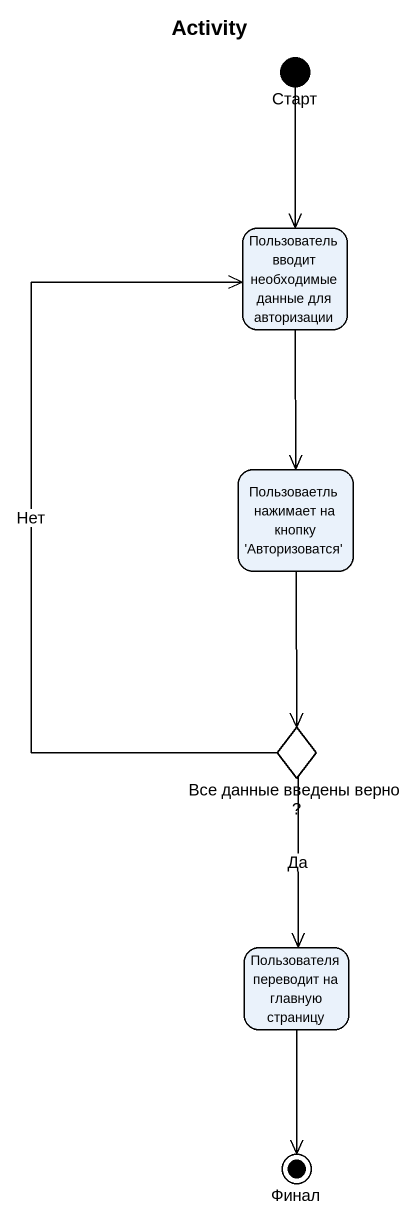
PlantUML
@startuml
title Activity
hide empty description
state Старт <<start>>
state "Пользователь вводит необходимые данные для авторизации" as Пользователь_вводит
state "Пользоваетль нажимает на кнопку 'Авторизоватся'" as Пользоваетль_нажимает_на
state "Все данные введены верно ?" as Все_данные_введены_верно <<choice>>
state "Пользователя переводит на главную страницу" as Пользователя_переводит_на
state Финал <<end>>
Старт --> Пользователь_вводит
Пользователь_вводит --> Пользоваетль_нажимает_на
Пользоваетль_нажимает_на --> Все_данные_введены_верно
Все_данные_введены_верно -up-> Пользователь_вводит : Нет
Все_данные_введены_верно --> Пользователя_переводит_на : Да
Пользователя_переводит_на --> Финал
@enduml
